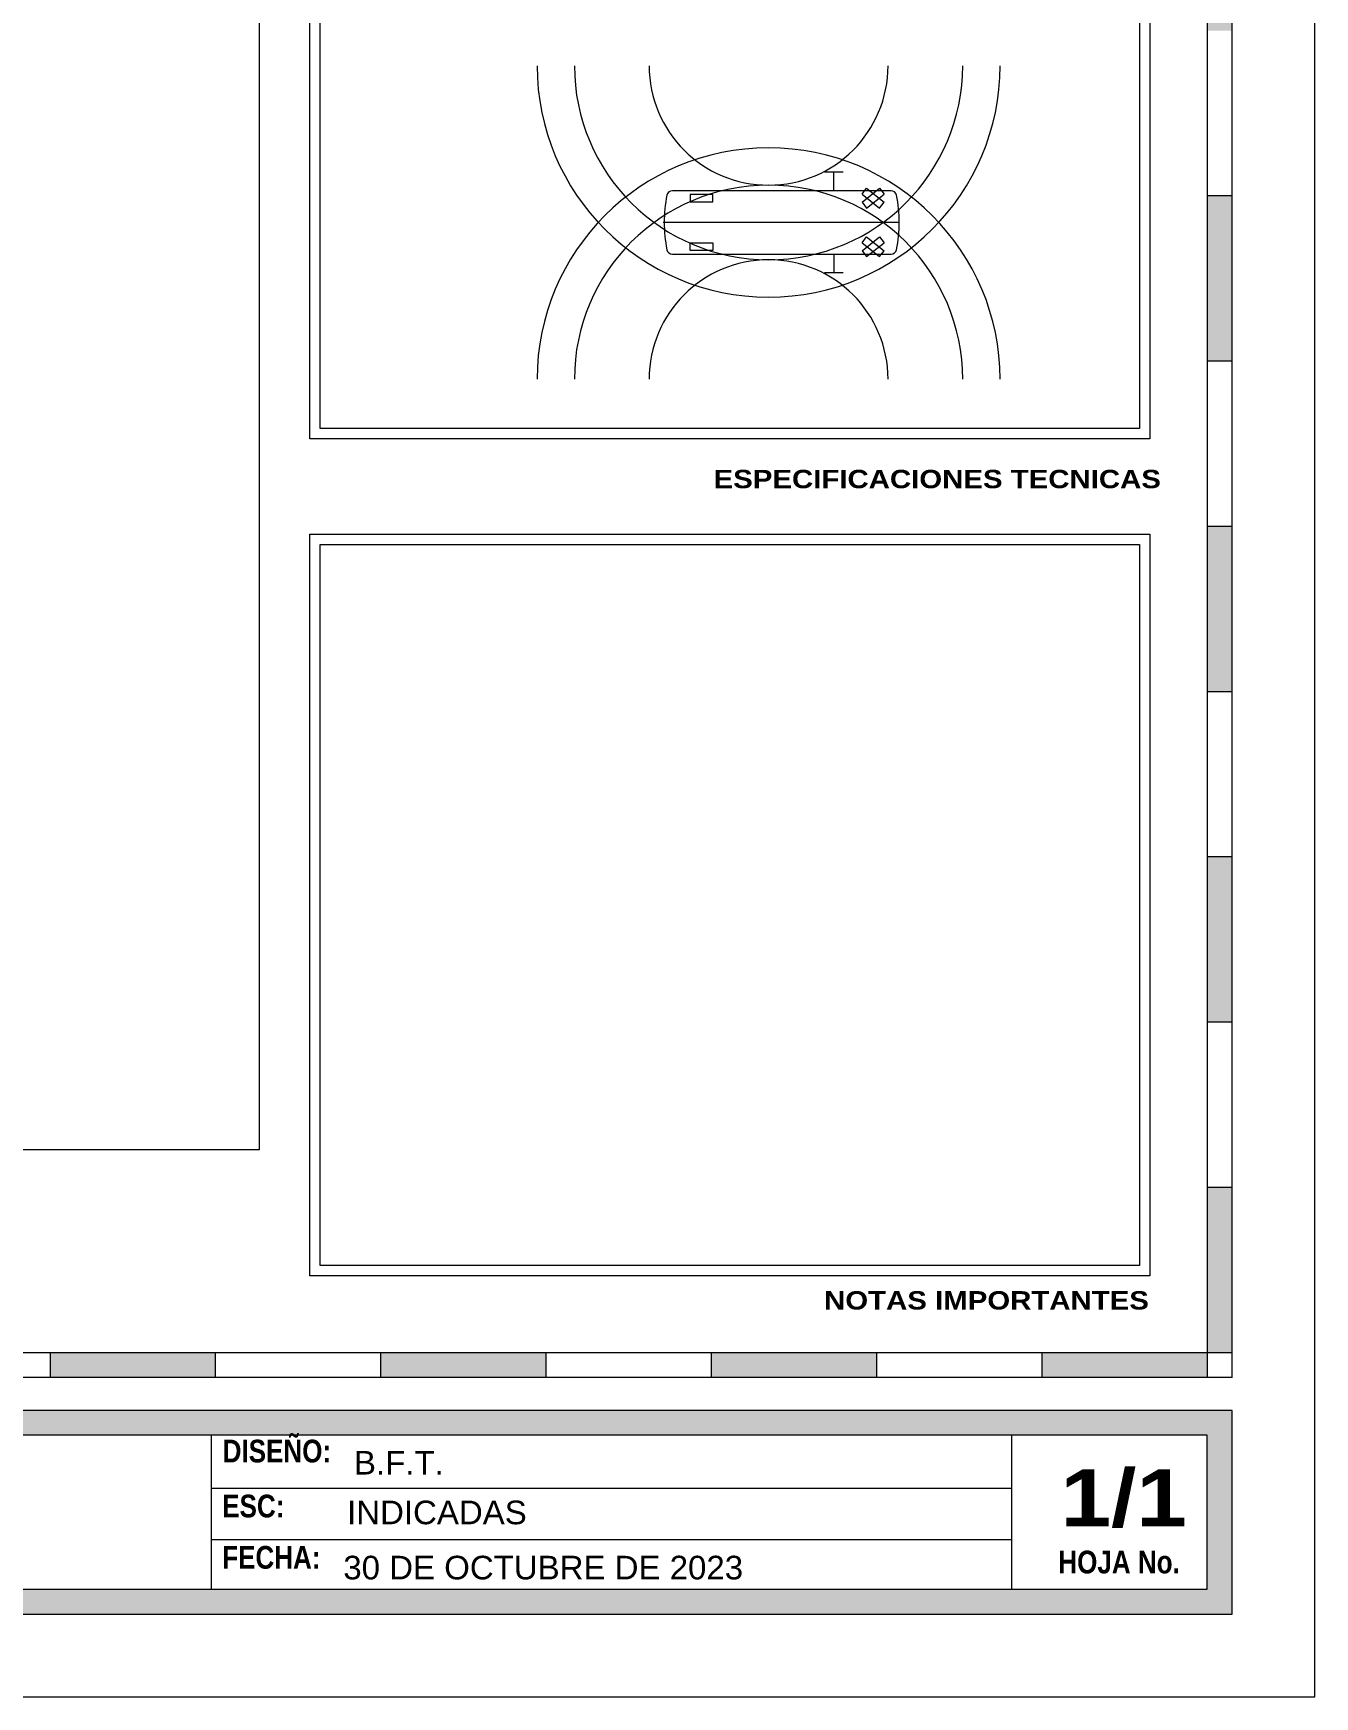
# Model space of a CAD drawing. Header units: millimetres. Extents: x 1010 to 1494, y -119 to 564.
# Drawn here: x 1179.2 to 1222.6, y 401.2 to 457.5 of the extents above; entities that cross this region are included whole.
import ezdxf

# ---------------------------------------------------------------- set-up
doc = ezdxf.new("R2010")
doc.units = ezdxf.units.MM
doc.layers.get('0').update_dxf_attribs({"lineweight": 9})
for name, color, linetype, lineweight in [('10', 7, 'Continuous', 9), ('20', 6, 'Continuous', 9), ('30', 4, 'Continuous', 9), ('80', 1, 'Continuous', 9), ('DER', 3, 'Continuous', 9), ('IZQ', 1, 'Continuous', 9), ('SEP', 4, 'Continuous', 9)]:
    doc.layers.add(name, color=color, linetype=linetype, lineweight=lineweight)
doc.styles.add('SUB', font='ARIALNB.TTF', dxfattribs={"oblique": 30})
doc.styles.add('SWISS', font='swiss.ttf')
doc.styles.add('TITULO', font='')
doc.styles.get('TITULO').set_extended_font_data('Arial Black')

msp = doc.modelspace()

# ---------------------------------------------------------------- hatches: boundary and pattern name
at = {"layer": '20'}
h = msp.add_hatch(color=256, dxfattribs=at)
h.paths.add_polyline_path([(1219.76645, 418.4122), (1218.92645, 418.4122), (1218.92645, 412.8122), (1219.76645, 412.8122)])
h.paths.add_polyline_path([(1219.76645, 429.6122), (1218.92645, 429.6122), (1218.92645, 424.0122), (1219.76645, 424.0122)])
h.paths.add_polyline_path([(1219.76645, 440.8122), (1218.92645, 440.8122), (1218.92645, 435.2122), (1219.76645, 435.2122)])
h.paths.add_polyline_path([(1219.76645, 452.0122), (1218.92645, 452.0122), (1218.92645, 446.4122), (1219.76645, 446.4122)])
h.paths.add_polyline_path([(1219.76645, 463.2122), (1218.92645, 463.2122), (1218.92645, 457.6122), (1219.76645, 457.6122)])
h = msp.add_hatch(color=256, dxfattribs=at)
h.paths.add_polyline_path([(1174.12645, 412.8122), (1168.52645, 412.8122), (1168.52645, 411.9722), (1174.12645, 411.9722)])
h.paths.add_polyline_path([(1185.32645, 412.8122), (1179.72645, 412.8122), (1179.72645, 411.9722), (1185.32645, 411.9722)])
h.paths.add_polyline_path([(1196.52645, 412.8122), (1190.92645, 412.8122), (1190.92645, 411.9722), (1196.52645, 411.9722)])
h.paths.add_polyline_path([(1207.72645, 412.8122), (1202.12645, 412.8122), (1202.12645, 411.9722), (1207.72645, 411.9722)])
h.paths.add_polyline_path([(1218.92645, 412.8122), (1213.32645, 412.8122), (1213.32645, 411.9722), (1218.92645, 411.9722)])
h = msp.add_hatch(color=256, dxfattribs=at)
h.paths.add_polyline_path([(1185.19541, 410.8522), (1103.37045, 410.8522), (1103.37045, 410.0122), (1185.19541, 410.0122)])
h.paths.add_polyline_path([(1185.19541, 404.793), (1103.37045, 404.793), (1103.37045, 403.953), (1185.19541, 403.953)])
msp.add_hatch(color=256, dxfattribs=at).paths.add_polyline_path([(1219.76645, 410.8522), (1185.19541, 410.8522), (1185.19541, 410.0122), (1218.92645, 410.0122), (1218.92645, 404.793), (1185.19541, 404.793), (1185.19541, 403.953), (1219.76645, 403.953)])

# ---------------------------------------------------------------- linework, layer by layer
for p, q in [((1208.2144, 452.18903), (1200.80973, 452.18903)), ((1207.2317, 452.07175), (1207.38834, 452.27035)), ((1207.2317, 451.80042), (1207.8275, 452.27035)), ((1207.38834, 452.27035), (1207.98414, 451.80042)), ((1207.8275, 452.27035), (1207.98414, 452.07175)), ((1202.17503, 452.06256), (1201.41621, 452.06256)), ((1201.41621, 452.06256), (1201.41621, 451.80962)), ((1201.41621, 451.80962), (1202.17503, 451.80962)), ((1202.17503, 451.80962), (1202.17503, 452.06256)), ((1207.2317, 452.07175), (1207.8275, 451.60182)), ((1207.2317, 451.80042), (1207.38834, 451.60182)), ((1207.38834, 451.60182), (1207.98414, 452.07175)), ((1207.8275, 451.60182), (1207.98414, 451.80042)), ((1201.41621, 450.1655), (1201.41621, 450.41844)), ((1201.41621, 450.41844), (1202.17503, 450.41844)), ((1202.17503, 450.41844), (1202.17503, 450.1655)), ((1207.2317, 450.42763), (1207.38834, 450.62623)), ((1207.2317, 450.15631), (1207.8275, 450.62623)), ((1207.2317, 450.42763), (1207.8275, 449.95771)), ((1207.38834, 450.62623), (1207.98414, 450.15631)), ((1207.38834, 449.95771), (1207.98414, 450.42763)), ((1207.8275, 450.62623), (1207.98414, 450.42763)), ((1200.80973, 450.03903), (1208.2144, 450.03903)), ((1202.17503, 450.1655), (1201.41621, 450.1655)), ((1207.2317, 450.15631), (1207.38834, 449.95771)), ((1207.8275, 449.95771), (1207.98414, 450.15631))]:
    msp.add_line(p, q)
for centre, radius, start, end in [((1200.80973, 451.99932), 0.18971, 90, 168.504659), ((1208.2144, 451.99932), 0.18971, 11.495341, 90), ((1205.1629, 451.11403), 4.63199, 168.504659, 191.495341), ((1203.86123, 451.11403), 4.63199, 348.504659, 11.495341), ((1200.80973, 450.22873), 0.18971, 191.495341, 270), ((1208.2144, 450.22873), 0.18971, 270, 348.504659)]:
    msp.add_arc(centre, radius, start, end)
at = {"layer": '10'}
for p, q in [((1218.92645, 537.4122), (1218.92645, 411.9722)), ((1219.76645, 411.9722), (1219.76645, 536.8522)), ((1219.76645, 452.0122), (1218.92645, 452.0122)), ((1219.76645, 446.4122), (1218.92645, 446.4122)), ((1219.76645, 440.8122), (1218.92645, 440.8122)), ((1219.76645, 435.2122), (1218.92645, 435.2122)), ((1219.76645, 429.6122), (1218.92645, 429.6122)), ((1219.76645, 424.0122), (1218.92645, 424.0122)), ((1219.76645, 418.4122), (1218.92645, 418.4122)), ((1219.76645, 412.8122), (1032.72645, 412.8122)), ((1179.72645, 412.8122), (1179.72645, 411.9722)), ((1185.32645, 412.8122), (1185.32645, 411.9722)), ((1190.92645, 412.8122), (1190.92645, 411.9722)), ((1196.52645, 412.8122), (1196.52645, 411.9722)), ((1202.12645, 412.8122), (1202.12645, 411.9722)), ((1207.72645, 412.8122), (1207.72645, 411.9722)), ((1213.32645, 412.8122), (1213.32645, 411.9722)), ((1219.76645, 411.9722), (1033.28645, 411.9722))]:
    msp.add_line(p, q, dxfattribs=at)
msp.add_lwpolyline([(1026.56645, 401.153), (1222.56645, 401.153), (1222.56645, 541.153), (1026.56645, 541.153)], close=True, dxfattribs=at)
at = {"layer": '20', "color": 7, "lineweight": 0}
for p, q in [((1222.56645, 401.153), (1222.56645, 541.153)), ((1026.56645, 401.153), (1222.56645, 401.153))]:
    msp.add_line(p, q, dxfattribs=at)
at = {"layer": '20'}
for p, q in [((1219.76645, 410.8522), (1033.28645, 410.8522)), ((1219.76645, 403.953), (1219.76645, 410.8522)), ((1218.92645, 410.0122), (1034.12645, 410.0122)), ((1218.92645, 404.793), (1218.92645, 410.0122)), ((1034.12645, 404.793), (1218.92645, 404.793)), ((1033.28645, 403.953), (1219.76645, 403.953))]:
    msp.add_line(p, q, dxfattribs=at)
for points in [[(1188.52623, 443.77679), (1188.52623, 485.09515), (1216.98241, 485.09515), (1216.98241, 443.77679)], [(1188.52623, 415.41395), (1188.52623, 440.55461), (1216.98241, 440.55461), (1216.98241, 415.41395)]]:
    msp.add_lwpolyline(points, close=True, dxfattribs=at)
at = {"layer": '30'}
msp.add_line((1208.49321, 451.11403), (1200.49321, 451.11403), dxfattribs=at)
at = {"layer": '80'}
for p, q in [((1185.19541, 404.793), (1185.19541, 410.0122)), ((1212.29232, 410.0122), (1212.29232, 404.793)), ((1185.19541, 408.21796), (1212.29232, 408.21796)), ((1185.19541, 406.47823), (1212.29232, 406.47823))]:
    msp.add_line(p, q, dxfattribs=at)
for points in [[(1036.58074, 533.54219), (1186.81667, 533.54219), (1186.81667, 419.68335), (1036.58074, 419.68335)], [(1188.88193, 444.1325), (1188.88193, 484.73945), (1216.62671, 484.73945), (1216.62671, 444.1325)], [(1188.88193, 415.76966), (1188.88193, 440.19891), (1216.62671, 440.19891), (1216.62671, 415.76966)]]:
    msp.add_lwpolyline(points, close=True, dxfattribs=at)
at = {"layer": 'DER'}
for radius in [7.84118, 6.57647, 4.04706]:
    msp.add_arc((1204.06674, 445.80226), radius, 0, 180, dxfattribs=at)
at = {"layer": 'IZQ'}
for radius in [7.84118, 6.57647, 4.04706]:
    msp.add_arc((1204.06674, 456.42579), radius, 180, 0, dxfattribs=at)
at = {"layer": 'SEP'}
for p, q in [((1206.59615, 452.82138), (1205.9638, 452.82138)), ((1206.27998, 452.18903), (1206.27998, 452.82138)), ((1206.27998, 450.03903), (1206.27998, 449.40668)), ((1206.59615, 449.40668), (1205.9638, 449.40668))]:
    msp.add_line(p, q, dxfattribs=at)

# ---------------------------------------------------------------- texts
at = {"layer": '10', "style": 'SWISS'}
for s, p in [('B.F.T.', (1190.02248, 408.68288)), ('INDICADAS', (1189.78947, 406.9987)), ('30 DE OCTUBRE DE 2023', (1189.66211, 405.12958))]:
    msp.add_text(s, height=0.800152, dxfattribs=at).set_placement(p)
at = {"layer": '20'}
for s, height, style, p in [('ESPECIFICACIONES TECNICAS', 0.622479, 'TITULO', (1202.20449, 442.10805)), ('NOTAS IMPORTANTES', 0.622479, 'TITULO', (1205.94618, 414.27477)), ('DISEÑO:', 0.769877, 'SUB', (1185.57491, 409.09387)), ('ESC:', 0.769877, 'SUB', (1185.55915, 407.23102)), ('FECHA:', 0.769877, 'SUB', (1185.55915, 405.49184)), ('HOJA No.', 0.769877, 'SUB', (1213.88155, 405.33282))]:
    msp.add_text(s, height=height, dxfattribs=dict(at, style=style)).set_placement(p)
at = {"layer": '20', "insert": (1213.95729, 408.85709), "char_height": 1.924693, "width": 3.8416, "attachment_point": 1, "style": 'TITULO'}
msp.add_mtext('1/1', dxfattribs=at)

doc.saveas('drawing.dxf')
